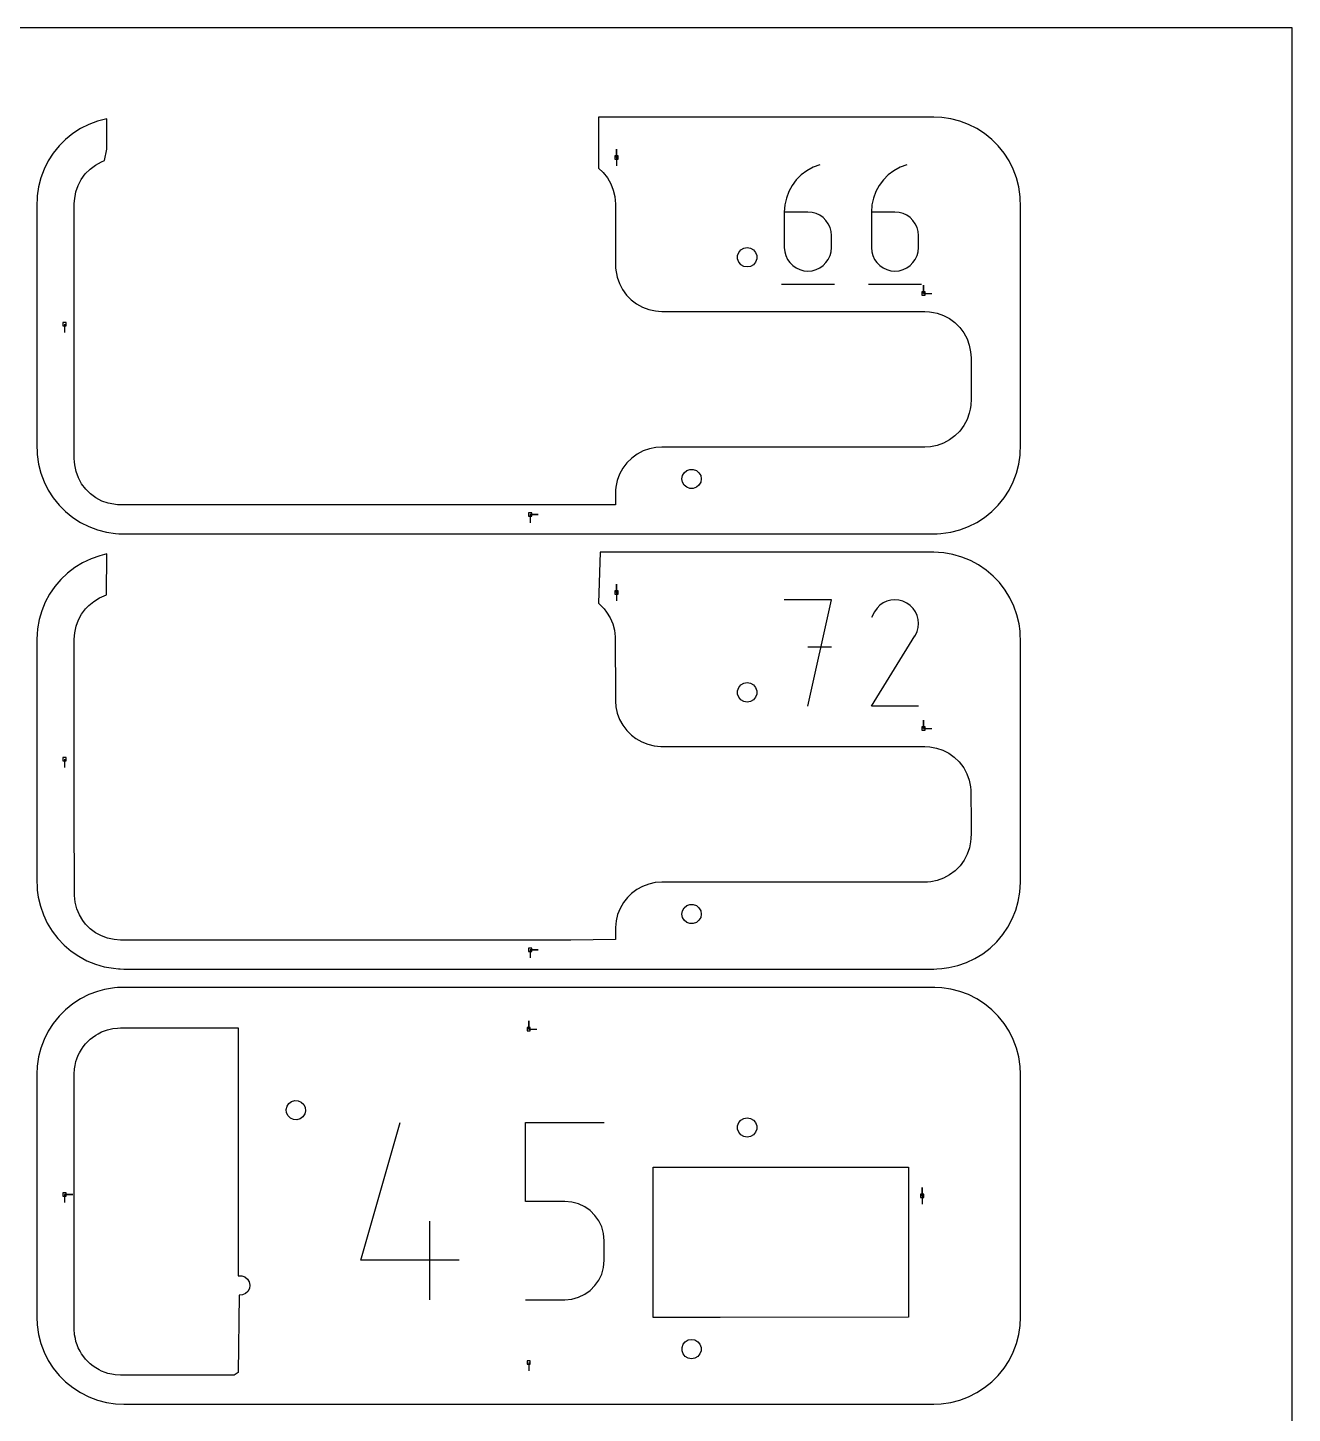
# Model space of a CAD drawing. Extents: x 0 to 570, y 0 to 470.
# Drawn here: x 351.4 to 570, y 230.6 to 470 of the extents above; entities that cross this region are included whole.
import ezdxf

# ---------------------------------------------------------------- set-up
doc = ezdxf.new("R2010")
doc.units = 0

msp = doc.modelspace()

# ---------------------------------------------------------------- linework, layer by layer
at = {"layer": 'annotation', "color": 1}
for p, q in [((453.186883, 447.580639), (453.186883, 449.009389)), ((453.186883, 447.580639), (453.186883, 449.009389)), ((453.186883, 449.009389), (453.186883, 447.580639)), ((453.186883, 447.580639), (453.186883, 446.151889)), ((486.089127, 445.290973), (485.124467, 444.563513)), ((487.161004, 445.881077), (486.089127, 445.290973)), ((488.329095, 446.31904), (487.161004, 445.881077)), ((488.329095, 446.31904), (488.329095, 446.31904)), ((501.129746, 445.290973), (500.165087, 444.563513)), ((502.201623, 445.881077), (501.129746, 445.290973)), ((503.369714, 446.31904), (502.201623, 445.881077)), ((503.369714, 446.31904), (503.369714, 446.31904)), ((484.278029, 443.713482), (483.560814, 442.755666)), ((485.124467, 444.563513), (484.278029, 443.713482)), ((499.318648, 443.713482), (498.601434, 442.755666)), ((500.165087, 444.563513), (499.318648, 443.713482)), ((482.55807, 440.575813), (482.294547, 439.383345)), ((482.983827, 441.704848), (482.55807, 440.575813)), ((483.560814, 442.755666), (482.983827, 441.704848)), ((497.598689, 440.575813), (497.335166, 439.383345)), ((498.024446, 441.704848), (497.598689, 440.575813)), ((498.601434, 442.755666), (498.024446, 441.704848)), ((482.294547, 439.383345), (482.204261, 438.142231)), ((482.204261, 438.142231), (482.204261, 432.039275)), ((486.281726, 438.142231), (482.204261, 438.142231)), ((487.015068, 438.076787), (486.281726, 438.142231)), ((497.335166, 439.383345), (497.24488, 438.142231)), ((497.24488, 438.142231), (497.24488, 432.039275)), ((501.322345, 438.142231), (497.24488, 438.142231)), ((502.055687, 438.076787), (501.322345, 438.142231)), ((487.705117, 437.888042), (487.015068, 438.076787)), ((488.340397, 437.587378), (487.705117, 437.888042)), ((488.909429, 437.186179), (488.340397, 437.587378)), ((489.400738, 436.695826), (488.909429, 437.186179)), ((489.802846, 436.127701), (489.400738, 436.695826)), ((490.104275, 435.493188), (489.802846, 436.127701)), ((502.745737, 437.888042), (502.055687, 438.076787)), ((503.381016, 437.587378), (502.745737, 437.888042)), ((503.950049, 437.186179), (503.381016, 437.587378)), ((504.441358, 436.695826), (503.950049, 437.186179)), ((504.843465, 436.127701), (504.441358, 436.695826)), ((505.144895, 435.493188), (504.843465, 436.127701)), ((490.29355, 434.803668), (490.104275, 435.493188)), ((490.359191, 434.070523), (490.29355, 434.803668)), ((490.359191, 432.039275), (490.359191, 434.070523)), ((490.359191, 434.070523), (490.359191, 434.070523)), ((505.334169, 434.803668), (505.144895, 435.493188)), ((505.399811, 434.070523), (505.334169, 434.803668)), ((505.399811, 432.039275), (505.399811, 434.070523)), ((505.399811, 434.070523), (505.399811, 434.070523)), ((482.204261, 432.039275), (482.204261, 432.039275)), ((482.204261, 432.039275), (482.270092, 431.305775)), ((482.270092, 431.305775), (482.45984, 430.615303)), ((490.104275, 430.615303), (490.29355, 431.305775)), ((490.29355, 431.305775), (490.359191, 432.039275)), ((497.24488, 432.039275), (497.24488, 432.039275)), ((497.24488, 432.039275), (497.310712, 431.305775)), ((497.310712, 431.305775), (497.50046, 430.615303)), ((505.144895, 430.615303), (505.334169, 431.305775)), ((505.334169, 431.305775), (505.399811, 432.039275)), ((482.45984, 430.615303), (482.761886, 429.97941)), ((482.761886, 429.97941), (483.164609, 429.409651)), ((483.164609, 429.409651), (483.656392, 428.917578)), ((483.656392, 428.917578), (484.225614, 428.514744)), ((488.340397, 428.514744), (488.909429, 428.917578)), ((488.909429, 428.917578), (489.400738, 429.409651)), ((489.400738, 429.409651), (489.802846, 429.97941)), ((489.802846, 429.97941), (490.104275, 430.615303)), ((497.50046, 430.615303), (497.802505, 429.97941)), ((497.802505, 429.97941), (498.205229, 429.409651)), ((498.205229, 429.409651), (498.697011, 428.917578)), ((498.697011, 428.917578), (499.266234, 428.514744)), ((503.381016, 428.514744), (503.950049, 428.917578)), ((503.950049, 428.917578), (504.441358, 429.409651)), ((504.441358, 429.409651), (504.843465, 429.97941)), ((504.843465, 429.97941), (505.144895, 430.615303)), ((484.225614, 428.514744), (484.860657, 428.212701)), ((484.860657, 428.212701), (485.549901, 428.023004)), ((485.549901, 428.023004), (486.281726, 427.957204)), ((486.281726, 427.957204), (487.015068, 428.023004)), ((486.281726, 427.957204), (486.281726, 427.957204)), ((487.015068, 428.023004), (487.705117, 428.212701)), ((487.705117, 428.212701), (488.340397, 428.514744)), ((499.266234, 428.514744), (499.901276, 428.212701)), ((499.901276, 428.212701), (500.59052, 428.023004)), ((500.59052, 428.023004), (501.322345, 427.957204)), ((501.322345, 427.957204), (502.055687, 428.023004)), ((501.322345, 427.957204), (501.322345, 427.957204)), ((502.055687, 428.023004), (502.745737, 428.212701)), ((502.745737, 428.212701), (503.381016, 428.514744)), ((481.69357, 425.661974), (490.874488, 425.661974)), ((496.734189, 425.661974), (505.915108, 425.661974)), ((506.255636, 424.08145), (506.255636, 425.5102)), ((506.255636, 424.08145), (506.255636, 425.5102)), ((506.255636, 425.5102), (506.255636, 424.08145)), ((506.255636, 424.08145), (507.684386, 424.08145)), ((357.805641, 418.780637), (357.805641, 417.351887)), ((438.255634, 385.875637), (439.684384, 385.875637)), ((438.255634, 385.875637), (439.684384, 385.875637)), ((439.684384, 385.875637), (438.255634, 385.875637)), ((438.255634, 385.875637), (438.255634, 384.446887)), ((453.186883, 372.405636), (453.186883, 373.834386)), ((453.186883, 372.405636), (453.186883, 373.834386)), ((453.186883, 373.834386), (453.186883, 372.405636)), ((453.186883, 372.405636), (453.186883, 370.976886)), ((490.362411, 371.144038), (482.197117, 371.144038)), ((486.28034, 352.782202), (490.362411, 371.144038)), ((500.61547, 371.079124), (499.944023, 370.898986)), ((501.309786, 371.14359), (500.61547, 371.079124)), ((502.011465, 371.088358), (501.309786, 371.14359)), ((502.705004, 370.909398), (502.011465, 371.088358)), ((497.797025, 369.102277), (497.261577, 368.075138)), ((498.221946, 369.704822), (497.797025, 369.102277)), ((498.731756, 370.207807), (498.221946, 369.704822)), ((499.31095, 370.607204), (498.731756, 370.207807)), ((499.944023, 370.898986), (499.31095, 370.607204)), ((503.374896, 370.602683), (502.705004, 370.909398)), ((503.974043, 370.177231), (503.374896, 370.602683)), ((503.374896, 370.602683), (503.374896, 370.602683)), ((504.474995, 369.666691), (503.974043, 370.177231)), ((504.873298, 369.086711), (504.474995, 369.666691)), ((505.164496, 368.452937), (504.873298, 369.086711)), ((505.344137, 367.781016), (505.164496, 368.452937)), ((505.169166, 365.692847), (505.350926, 366.385324)), ((505.407765, 367.086596), (505.344137, 367.781016)), ((505.350926, 366.385324), (505.407765, 367.086596)), ((497.250062, 352.782052), (504.785485, 364.913116)), ((504.785485, 364.913116), (504.794493, 364.924263)), ((504.785485, 364.913116), (504.785485, 364.913116)), ((504.794493, 364.924263), (504.803132, 364.935505)), ((504.803132, 364.935505), (504.811458, 364.946936)), ((504.811458, 364.946936), (504.819528, 364.958652)), ((504.819528, 364.958652), (504.827399, 364.970747)), ((504.827399, 364.970747), (504.835128, 364.983315)), ((504.835128, 364.983315), (504.842771, 364.996453)), ((504.842771, 364.996453), (504.850386, 365.010253)), ((504.850386, 365.010253), (504.85803, 365.024812)), ((504.85803, 365.024812), (505.169166, 365.692847)), ((504.85803, 365.024812), (504.85803, 365.024812)), ((490.362411, 362.967229), (486.28034, 362.967229)), ((505.404993, 352.782052), (497.250062, 352.782052)), ((506.255636, 348.906448), (506.255636, 350.335198)), ((506.255636, 348.906448), (506.255636, 350.335198)), ((506.255636, 350.335198), (506.255636, 348.906448)), ((506.255636, 348.906448), (507.684386, 348.906448)), ((357.805641, 343.605635), (357.80564, 342.176885)), ((438.255634, 310.700635), (439.684384, 310.700635)), ((438.255634, 310.700635), (439.684384, 310.700635)), ((439.684384, 310.700635), (438.255634, 310.700635)), ((438.255634, 310.700635), (438.255634, 309.271885)), ((438.01751, 296.992509), (438.01751, 298.421259)), ((438.01751, 296.992509), (438.01751, 298.421259)), ((438.01751, 298.421259), (438.01751, 296.992509)), ((438.01751, 296.992509), (439.44626, 296.992509)), ((409.014116, 257.037914), (415.800296, 280.837523)), ((437.482581, 267.209507), (437.482581, 280.837523)), ((437.482581, 280.837523), (451.074133, 280.837523)), ((357.805641, 268.430633), (359.234391, 268.430633)), ((357.805641, 268.430633), (359.234391, 268.430633)), ((359.234391, 268.430633), (357.805641, 268.430633)), ((357.805641, 268.430633), (357.805641, 267.001883)), ((506.017511, 268.192508), (506.017511, 269.621258)), ((506.017511, 268.192508), (506.017511, 269.621258)), ((506.017511, 269.621258), (506.017511, 268.192508)), ((506.017511, 268.192508), (506.017511, 266.763758)), ((444.278357, 267.209507), (437.482581, 267.209507)), ((445.498572, 267.100433), (444.278357, 267.209507)), ((446.64758, 266.785858), (445.498572, 267.100433)), ((447.706063, 266.284752), (446.64758, 266.785858)), ((448.654703, 265.616087), (447.706063, 266.284752)), ((420.91296, 250.234462), (420.91296, 263.826013)), ((449.474183, 264.798831), (448.654703, 265.616087)), ((450.145184, 263.851957), (449.474183, 264.798831)), ((450.648388, 262.794435), (450.145184, 263.851957)), ((450.964477, 261.645235), (450.648388, 262.794435)), ((451.074133, 260.423327), (450.964477, 261.645235)), ((451.074133, 257.037914), (451.074133, 260.423327)), ((451.074133, 260.423327), (451.074133, 260.423327)), ((426.006434, 257.037914), (409.014116, 257.037914)), ((450.964414, 255.815414), (451.074133, 257.037914)), ((450.144757, 253.604806), (450.648167, 254.664627)), ((450.648167, 254.664627), (450.964414, 255.815414)), ((447.70521, 251.163695), (448.653914, 251.835085)), ((448.653914, 251.835085), (449.473551, 252.655207)), ((449.473551, 252.655207), (450.144757, 253.604806)), ((437.482581, 250.234462), (444.278357, 250.234462)), ((444.278357, 250.234462), (445.498066, 250.344128)), ((444.278357, 250.234462), (444.278357, 250.234462)), ((445.498066, 250.344128), (446.646806, 250.660291)), ((446.646806, 250.660291), (447.70521, 251.163695)), ((438.01751, 239.392507), (438.017509, 237.963757))]:
    msp.add_line(p, q, dxfattribs=at)
at = {"layer": 'boundary', "color": 5}
for p, q in [((360.575228, 452.566044), (359.233068, 451.701196)), ((362.00171, 453.28333), (360.575228, 452.566044)), ((363.496343, 453.84493), (362.00171, 453.28333)), ((365.095089, 454.255076), (363.496343, 453.84493)), ((365.095089, 449.041178), (365.095089, 454.255076)), ((462.538792, 454.542513), (450.091258, 454.542513)), ((450.091258, 454.542513), (450.091258, 452.224691)), ((487.580837, 454.542513), (462.538792, 454.542513)), ((508.017512, 454.542513), (487.580837, 454.542513)), ((509.41323, 454.477437), (508.017512, 454.542513)), ((510.992809, 454.244473), (509.41323, 454.477437)), ((512.538681, 453.84493), (510.992809, 454.244473)), ((514.033315, 453.28333), (512.538681, 453.84493)), ((515.459791, 452.566044), (514.033315, 453.28333)), ((516.801957, 451.701196), (515.459791, 452.566044)), ((357.980552, 450.689684), (356.870337, 449.579475)), ((359.233068, 451.701196), (357.980552, 450.689684)), ((450.091258, 452.224691), (450.091258, 445.727744)), ((518.054472, 450.689684), (516.801957, 451.701196)), ((519.164688, 449.579475), (518.054472, 450.689684)), ((355.858825, 448.32695), (354.99398, 446.984799)), ((356.870337, 449.579475), (355.858825, 448.32695)), ((364.710585, 447.03596), (365.095089, 449.041178)), ((520.1762, 448.32695), (519.164688, 449.579475)), ((521.041039, 446.984799), (520.1762, 448.32695)), ((354.276691, 445.558317), (353.715097, 444.06368)), ((354.99398, 446.984799), (354.276691, 445.558317)), ((361.389297, 444.73298), (362.20986, 445.563388)), ((362.20986, 445.563388), (363.142589, 446.265476)), ((363.142589, 446.265476), (364.167603, 446.824274)), ((364.167603, 446.824274), (364.710585, 447.03596)), ((450.091258, 445.727744), (450.886683, 444.956867)), ((521.75834, 445.558317), (521.041039, 446.984799)), ((522.319928, 444.063681), (521.75834, 445.558317)), ((353.715097, 444.06368), (353.315551, 442.51781)), ((360.15185, 442.760338), (360.69838, 443.791944)), ((360.69838, 443.791944), (361.389297, 444.73298)), ((450.886683, 444.956867), (451.612476, 444.044611)), ((451.612476, 444.044611), (452.197706, 443.036399)), ((452.197706, 443.036399), (452.629902, 441.953722)), ((522.719474, 442.51781), (522.319928, 444.063681)), ((353.082583, 440.938234), (353.056808, 440.385419)), ((353.315551, 442.51781), (353.082583, 440.938234)), ((359.506496, 440.073424), (359.761344, 441.660152)), ((359.761344, 441.660152), (360.15185, 442.760338)), ((452.629902, 441.953722), (452.899856, 440.819654)), ((452.899856, 440.819654), (452.977529, 440.167114)), ((522.959207, 440.792991), (522.719474, 442.51781)), ((522.988359, 440.167752), (522.959207, 440.792991)), ((353.056808, 440.385419), (353.017508, 439.542513)), ((353.017508, 439.542513), (353.017508, 407.054277)), ((359.472516, 439.542513), (359.506496, 440.073424)), ((359.472516, 429.973805), (359.472516, 439.542513)), ((452.977529, 440.167114), (453.017511, 439.542513)), ((453.017511, 439.542513), (453.017511, 431.760059)), ((523.017511, 439.542513), (522.988359, 440.167752)), ((523.017511, 430.135176), (523.017511, 439.542513)), ((453.017511, 431.760059), (453.017512, 428.985826)), ((359.472516, 414.31592), (359.472516, 429.973805)), ((453.017512, 428.985826), (453.051833, 428.449695)), ((523.017511, 397.542513), (523.017511, 430.135176)), ((453.051833, 428.449695), (453.303961, 426.879901)), ((453.303961, 426.879901), (453.692785, 425.779241)), ((453.692785, 425.779241), (454.237723, 424.746924)), ((454.237723, 424.746924), (454.927167, 423.804953)), ((454.927167, 423.804953), (455.746408, 422.973402)), ((455.746408, 422.973402), (456.677997, 422.269995)), ((456.677997, 422.269995), (457.702075, 421.709725)), ((457.702075, 421.709725), (458.796817, 421.304531)), ((458.796817, 421.304531), (459.938885, 421.063052)), ((459.938885, 421.063052), (460.481379, 421.020145)), ((460.481379, 421.020145), (461.017509, 420.985825)), ((461.017509, 420.985825), (468.702001, 420.985825)), ((468.702001, 420.985825), (482.613233, 420.985825)), ((482.613233, 420.985825), (505.140035, 420.985825)), ((505.140035, 420.985825), (506.472506, 420.985825)), ((506.472506, 420.985825), (507.278981, 420.934198)), ((507.278981, 420.934198), (507.971826, 420.822919)), ((507.971826, 420.822919), (508.637, 420.687448)), ((508.637, 420.687448), (509.735304, 420.290222)), ((509.735304, 420.290222), (510.764068, 419.737315)), ((510.764068, 419.737315), (511.701348, 419.040513)), ((511.701348, 419.040513), (512.527206, 418.214665)), ((512.527206, 418.214665), (513.224002, 417.277373)), ((513.224002, 417.277373), (513.776917, 416.248615)), ((359.472516, 408.590749), (359.472516, 414.31592)), ((513.776917, 416.248615), (514.174144, 415.150317)), ((514.174144, 415.150317), (514.407208, 414.005885)), ((514.407208, 414.005885), (514.472514, 412.985825)), ((514.472514, 412.985825), (514.472514, 408.817892)), ((353.017508, 407.054277), (353.017508, 397.542513)), ((359.472516, 395.542511), (359.472516, 408.590749)), ((514.472514, 408.817892), (514.472514, 405.875501)), ((514.418933, 404.705583), (514.323524, 404.111533)), ((514.472514, 405.875501), (514.418933, 404.705583)), ((513.776918, 402.279723), (513.224002, 401.250964)), ((514.174144, 403.378022), (513.776918, 402.279723)), ((514.323524, 404.111533), (514.174144, 403.378022)), ((512.527206, 400.313673), (511.701348, 399.487825)), ((513.224002, 401.250964), (512.527206, 400.313673)), ((353.017508, 397.542513), (353.046983, 396.910333)), ((460.011539, 397.478477), (458.91159, 397.256061)), ((461.017509, 397.542513), (460.011539, 397.478477)), ((468.702001, 397.542513), (461.017509, 397.542513)), ((482.613233, 397.542513), (468.702001, 397.542513)), ((505.096177, 397.542513), (482.613233, 397.542513)), ((506.472506, 397.542513), (505.096177, 397.542513)), ((507.492569, 397.60781), (506.472506, 397.542513)), ((508.637, 397.84089), (507.492569, 397.60781)), ((509.735304, 398.238116), (508.637, 397.84089)), ((510.764068, 398.791023), (509.735304, 398.238116)), ((511.701348, 399.487825), (510.764068, 398.791023)), ((522.978642, 396.708861), (523.017511, 397.542513)), ((353.046983, 396.910333), (353.076459, 396.278153)), ((353.076459, 396.278153), (353.315552, 394.567215)), ((359.506496, 395.011601), (359.472516, 395.542511)), ((359.547346, 394.4756), (359.506496, 395.011601)), ((455.836637, 395.632859), (455.005089, 394.813614)), ((456.778611, 396.322296), (455.836637, 395.632859)), ((457.810928, 396.867235), (456.778611, 396.322296)), ((458.91159, 397.256061), (457.810928, 396.867235)), ((522.719473, 394.567215), (522.952435, 396.146791)), ((522.952435, 396.146791), (522.978642, 396.708861)), ((353.315552, 394.567215), (353.715097, 393.021347)), ((353.715097, 393.021347), (354.276691, 391.526704)), ((359.787149, 393.333057), (359.547346, 394.4756)), ((360.190749, 392.237602), (359.787149, 393.333057)), ((453.741408, 392.85795), (453.336216, 391.763208)), ((454.301677, 393.882027), (453.741408, 392.85795)), ((455.005089, 394.813614), (454.301677, 393.882027)), ((521.75834, 391.526704), (522.319928, 393.021347)), ((522.319928, 393.021347), (522.719473, 394.567215)), ((354.276691, 391.526704), (354.99398, 390.100229)), ((360.749544, 391.212591), (360.190749, 392.237602)), ((361.451635, 390.279862), (360.749544, 391.212591)), ((362.282043, 389.459296), (361.451635, 390.279862)), ((453.094741, 390.62114), (453.051833, 390.078643)), ((453.336216, 391.763208), (453.094741, 390.62114)), ((521.041039, 390.100229), (521.75834, 391.526704)), ((354.99398, 390.100229), (355.858825, 388.758072)), ((355.858825, 388.758072), (356.870337, 387.505553)), ((363.223079, 388.768385), (362.282043, 389.459296)), ((364.254685, 388.221855), (363.223079, 388.768385)), ((365.354872, 387.831347), (364.254685, 388.221855)), ((366.941597, 387.576499), (365.354872, 387.831347)), ((453.051833, 390.078643), (453.017511, 389.542511)), ((453.017511, 389.542511), (453.017511, 388.0681)), ((453.017511, 388.0681), (453.017511, 387.542512)), ((519.164688, 387.505553), (520.1762, 388.758072)), ((520.1762, 388.758072), (521.041039, 390.100229)), ((356.870337, 387.505553), (357.980553, 386.395338)), ((357.980553, 386.395338), (359.233068, 385.383829)), ((367.472506, 387.542512), (366.941597, 387.576499)), ((373.696615, 387.542512), (367.472506, 387.542512)), ((429.981666, 387.542512), (373.696615, 387.542512)), ((447.119862, 387.542512), (429.981666, 387.542512)), ((453.017511, 387.542512), (447.119862, 387.542512)), ((516.801957, 385.383829), (518.054472, 386.395338)), ((518.054472, 386.395338), (519.164688, 387.505553)), ((359.233068, 385.383829), (360.575228, 384.518981)), ((360.575228, 384.518981), (362.00171, 383.801694)), ((362.00171, 383.801694), (363.496344, 383.240098)), ((363.496344, 383.240098), (365.04221, 382.840552)), ((510.992809, 382.840552), (512.538681, 383.240098)), ((512.538681, 383.240098), (514.033315, 383.801694)), ((514.033315, 383.801694), (515.459791, 384.51898)), ((515.459791, 384.51898), (516.801957, 385.383829)), ((365.04221, 382.840552), (366.621783, 382.607587)), ((366.621783, 382.607587), (367.174601, 382.581812)), ((367.174601, 382.581812), (368.017513, 382.542511)), ((368.017513, 382.542511), (395.091041, 382.542511)), ((395.091041, 382.542511), (443.105487, 382.542511)), ((443.105487, 382.542511), (474.463276, 382.542511)), ((474.463276, 382.542511), (508.017512, 382.542511)), ((508.017512, 382.542511), (508.64275, 382.571663)), ((508.64275, 382.571663), (509.267988, 382.600815)), ((509.267988, 382.600815), (510.992809, 382.840552)), ((362.370972, 378.247076), (360.927653, 377.568254)), ((363.878263, 378.768638), (362.370972, 378.247076)), ((365.095089, 379.080074), (363.878263, 378.768638)), ((365.074393, 371.998276), (365.095089, 379.080074)), ((450.366048, 379.367511), (450.091258, 370.552742)), ((482.110797, 379.367511), (450.366048, 379.367511)), ((508.017512, 379.367511), (482.110797, 379.367511)), ((508.872636, 379.327641), (508.017512, 379.367511)), ((509.769193, 379.249936), (508.872636, 379.327641)), ((511.341175, 378.979432), (509.769193, 379.249936)), ((512.875501, 378.54337), (511.341175, 378.979432)), ((514.354775, 377.946686), (512.875501, 378.54337)), ((359.564661, 376.739862), (358.289998, 375.764585)), ((360.927653, 377.568254), (359.564661, 376.739862)), ((515.762251, 377.196146), (514.354775, 377.946686)), ((517.084215, 376.298247), (515.762251, 377.196146)), ((518.304662, 375.264493), (517.084215, 376.298247)), ((356.108728, 373.461395), (355.207648, 372.141387)), ((357.144625, 374.678759), (356.108728, 373.461395)), ((358.289998, 375.764585), (357.144625, 374.678759)), ((519.392635, 374.122213), (518.304662, 375.264493)), ((520.371093, 372.84949), (519.392635, 374.122213)), ((355.207648, 372.141387), (354.453903, 370.73574)), ((362.857349, 370.880795), (363.838444, 371.475894)), ((363.838444, 371.475894), (365.074393, 371.998276)), ((521.202685, 371.488335), (520.371093, 372.84949)), ((521.884896, 370.046495), (521.202685, 371.488335)), ((353.853844, 369.257942), (353.414263, 367.724729)), ((354.453903, 370.73574), (353.853844, 369.257942)), ((360.18668, 367.671405), (360.73559, 368.681861)), ((360.73559, 368.681861), (361.423726, 369.603171)), ((361.423726, 369.603171), (361.971801, 370.15125)), ((361.971801, 370.15125), (362.857349, 370.880795)), ((450.091258, 370.552742), (450.564423, 370.104969)), ((450.564423, 370.104969), (451.066789, 369.602602)), ((451.066789, 369.602602), (451.492547, 369.033859)), ((451.492547, 369.033859), (452.096127, 368.056412)), ((522.409967, 368.540312), (521.884896, 370.046495)), ((353.414263, 367.724729), (353.140141, 366.15348)), ((359.548763, 365.468012), (359.788323, 366.592689)), ((359.788323, 366.592689), (360.18668, 367.671405)), ((452.096127, 368.056412), (452.553167, 367.002319)), ((452.553167, 367.002319), (452.854169, 365.893413)), ((522.771972, 366.986846), (522.409967, 368.540312)), ((522.952435, 365.763232), (522.771972, 366.986846)), ((353.058084, 365.237784), (353.017508, 364.367511)), ((353.017508, 364.367511), (353.017508, 328.914569)), ((353.140141, 366.15348), (353.058084, 365.237784)), ((359.472516, 364.367511), (359.548763, 365.468012)), ((359.472516, 353.808804), (359.472516, 364.367511)), ((452.854169, 365.893413), (452.992857, 364.752662)), ((452.992857, 364.752662), (453.017511, 354.209802)), ((522.990931, 364.937594), (522.952435, 365.763232)), ((523.017511, 364.367511), (522.990931, 364.937594)), ((523.017511, 357.934409), (523.017511, 364.367511)), ((523.017511, 322.367511), (523.017511, 357.934409)), ((359.472516, 336.530918), (359.472516, 353.808804)), ((453.017511, 354.209802), (453.027383, 353.656615)), ((453.027383, 353.656615), (453.096499, 352.690212)), ((453.096499, 352.690212), (453.337686, 351.570473)), ((453.337686, 351.570473), (453.73632, 350.496654)), ((453.73632, 350.496654), (454.284237, 349.490773)), ((454.284237, 349.490773), (454.970203, 348.573456)), ((454.970203, 348.573456), (455.780143, 347.763513)), ((455.780143, 347.763513), (456.555764, 347.18289)), ((456.555764, 347.18289), (457.547821, 346.61322)), ((457.547821, 346.61322), (458.611124, 346.191048)), ((458.611124, 346.191048), (459.72389, 345.925049)), ((459.72389, 345.925049), (460.863301, 345.820694)), ((460.863301, 345.820694), (471.889788, 345.810823)), ((471.889788, 345.810823), (473.890445, 345.810823)), ((473.890445, 345.810823), (505.762124, 345.810823)), ((505.762124, 345.810823), (506.472506, 345.810823)), ((506.472506, 345.810823), (507.33242, 345.755776)), ((507.33242, 345.755776), (508.475926, 345.546506)), ((508.475926, 345.546506), (509.576903, 345.173552)), ((509.576903, 345.173552), (510.612057, 344.644826)), ((510.612057, 344.644826), (511.559467, 343.971538)), ((511.559467, 343.971538), (512.399125, 343.167955)), ((512.399125, 343.167955), (513.220632, 342.107643)), ((513.220632, 342.107643), (513.772624, 341.083116)), ((513.772624, 341.083116), (514.170111, 339.989345)), ((514.170111, 339.989345), (514.404677, 338.849481)), ((514.404677, 338.849481), (514.444988, 338.240779)), ((514.444988, 338.240779), (514.472514, 332.37081)), ((359.472516, 334.765747), (359.472516, 336.530918)), ((359.493469, 320.040131), (359.472516, 334.765747)), ((514.472514, 330.802129), (514.442443, 329.897802)), ((514.472514, 332.37081), (514.472514, 330.802129)), ((353.017508, 328.914569), (353.017508, 322.367511)), ((514.191295, 328.284133), (513.806291, 327.184486)), ((514.405934, 329.338084), (514.191295, 328.284133)), ((514.442443, 329.897802), (514.405934, 329.338084)), ((513.265553, 326.152509), (512.580597, 325.210117)), ((513.806291, 327.184486), (513.265553, 326.152509)), ((510.766723, 323.617717), (509.740089, 323.065276)), ((511.702142, 324.31351), (510.766723, 323.617717)), ((512.580597, 325.210117), (511.702142, 324.31351)), ((353.017508, 322.367511), (353.044559, 321.787328)), ((353.044559, 321.787328), (353.082583, 320.971789)), ((353.082583, 320.971789), (353.257995, 319.782461)), ((456.697461, 321.100782), (455.780143, 320.414819)), ((457.703345, 321.648699), (456.697461, 321.100782)), ((458.777161, 322.047335), (457.703345, 321.648699)), ((459.8969, 322.28852), (458.777161, 322.047335)), ((461.017509, 322.367511), (459.8969, 322.28852)), ((471.889788, 322.367511), (461.017509, 322.367511)), ((473.890445, 322.367511), (471.889788, 322.367511)), ((505.700073, 322.367511), (473.890445, 322.367511)), ((506.942215, 322.397578), (505.700073, 322.367511)), ((507.501935, 322.434083), (506.942215, 322.397578)), ((508.644065, 322.667918), (507.501935, 322.434083)), ((509.740089, 323.065276), (508.644065, 322.667918)), ((522.899937, 320.615827), (522.977641, 321.512385)), ((522.977641, 321.512385), (523.017511, 322.367511)), ((353.257995, 319.782461), (353.616386, 318.228265)), ((359.623569, 318.899715), (359.493469, 320.040131)), ((359.915808, 317.789842), (359.623569, 318.899715)), ((454.389577, 318.829256), (453.819906, 317.837204)), ((455.09505, 319.729725), (454.389577, 318.829256)), ((455.780143, 320.414819), (455.09505, 319.729725)), ((522.193373, 317.509523), (522.629435, 319.043848)), ((522.629435, 319.043848), (522.899937, 320.615827)), ((353.616386, 318.228265), (354.137944, 316.720967)), ((354.137944, 316.720967), (354.816767, 315.27765)), ((360.364129, 316.733446), (359.915808, 317.789842)), ((360.959224, 315.752345), (360.364129, 316.733446)), ((453.397737, 316.773897), (453.131734, 315.661131)), ((453.819906, 317.837204), (453.397737, 316.773897)), ((520.846146, 314.622768), (521.596695, 316.030242)), ((521.596695, 316.030242), (522.193373, 317.509523)), ((354.816767, 315.27765), (355.645158, 313.914661)), ((355.645158, 313.914661), (356.620434, 312.639997)), ((361.423726, 315.131848), (360.959224, 315.752345)), ((362.236848, 314.318723), (361.423726, 315.131848)), ((363.158163, 313.630595), (362.236848, 314.318723)), ((364.168614, 313.081679), (363.158163, 313.630595)), ((453.027383, 314.521718), (453.017512, 312.443097)), ((453.131734, 315.661131), (453.027383, 314.521718)), ((519.948253, 313.300811), (520.846146, 314.622768)), ((356.620434, 312.639997), (357.706264, 311.494624)), ((357.706264, 311.494624), (358.923623, 310.458729)), ((365.247333, 312.683325), (364.168614, 313.081679)), ((366.372009, 312.443763), (365.247333, 312.683325)), ((367.472506, 312.36751), (366.372009, 312.443763)), ((369.391509, 312.36751), (367.472506, 312.36751)), ((442.855116, 312.36751), (369.391509, 312.36751)), ((445.319862, 312.36751), (442.855116, 312.36751)), ((453.017512, 312.443097), (445.319862, 312.36751)), ((517.772215, 310.992389), (518.914498, 312.080361)), ((518.914498, 312.080361), (519.948253, 313.300811)), ((358.923623, 310.458729), (360.243636, 309.557647)), ((360.243636, 309.557647), (361.649285, 308.803904)), ((513.696496, 308.500135), (515.138331, 309.182336)), ((515.138331, 309.182336), (516.499496, 310.013931)), ((516.499496, 310.013931), (517.772215, 310.992389)), ((361.649285, 308.803904), (363.127081, 308.203843)), ((363.127081, 308.203843), (364.66029, 307.764261)), ((364.66029, 307.764261), (366.231535, 307.490141)), ((366.231535, 307.490141), (367.147234, 307.408086)), ((367.147234, 307.408086), (367.437327, 307.39456)), ((367.437327, 307.39456), (368.017513, 307.367509)), ((368.017513, 307.367509), (397.561629, 307.367509)), ((397.561629, 307.367509), (449.957621, 307.367509)), ((449.957621, 307.367509), (471.401293, 307.367509)), ((471.401293, 307.367509), (508.017512, 307.367509)), ((508.017512, 307.367509), (508.587595, 307.39409)), ((508.587595, 307.39409), (509.41323, 307.432585)), ((509.41323, 307.432585), (510.636847, 307.613051)), ((510.636847, 307.613051), (512.190315, 307.975057)), ((512.190315, 307.975057), (513.696496, 308.500135)), ((366.413773, 304.104047), (365.421439, 303.957691)), ((366.942955, 304.152948), (366.413773, 304.104047)), ((367.114521, 304.162991), (366.942955, 304.152948)), ((368.017512, 304.192509), (367.114521, 304.162991)), ((374.077088, 304.192509), (368.017512, 304.192509)), ((415.372915, 304.192509), (374.077088, 304.192509)), ((437.65227, 304.192509), (415.372915, 304.192509)), ((492.293123, 304.192509), (437.65227, 304.192509)), ((505.143397, 304.192509), (492.293123, 304.192509)), ((506.725977, 304.192509), (505.143397, 304.192509)), ((508.223019, 304.182927), (506.725977, 304.192509)), ((509.41323, 304.127433), (508.223019, 304.182927)), ((510.992809, 303.894468), (509.41323, 304.127433)), ((360.575228, 302.21604), (359.233068, 301.351191)), ((362.00171, 302.933326), (360.575228, 302.21604)), ((363.496344, 303.494925), (362.00171, 302.933326)), ((364.71485, 303.809859), (363.496344, 303.494925)), ((365.421439, 303.957691), (364.71485, 303.809859)), ((512.538681, 303.494925), (510.992809, 303.894468)), ((514.033315, 302.933326), (512.538681, 303.494925)), ((515.459791, 302.21604), (514.033315, 302.933326)), ((516.801957, 301.351191), (515.459791, 302.21604)), ((357.980553, 300.33968), (356.870337, 299.22947)), ((359.233068, 301.351191), (357.980553, 300.33968)), ((518.054472, 300.339679), (516.801957, 301.351191)), ((519.164688, 299.22947), (518.054472, 300.339679)), ((355.858825, 297.976945), (354.99398, 296.634794)), ((356.870337, 299.22947), (355.858825, 297.976945)), ((520.1762, 297.976945), (519.164688, 299.22947)), ((521.041039, 296.634794), (520.1762, 297.976945)), ((354.276691, 295.208313), (353.715097, 293.713676)), ((354.99398, 296.634794), (354.276691, 295.208313)), ((521.75834, 295.208313), (521.041039, 296.634794)), ((522.319928, 293.713676), (521.75834, 295.208313)), ((353.315552, 292.167805), (353.082584, 290.588229)), ((353.715097, 293.713676), (353.315552, 292.167805)), ((522.719474, 292.167805), (522.319928, 293.713676)), ((522.956101, 290.509614), (522.719474, 292.167805)), ((353.082584, 290.588229), (353.017508, 289.192508)), ((523.017511, 289.192508), (522.956101, 290.509614)), ((353.017508, 289.192508), (353.017508, 267.080744)), ((523.017511, 269.375348), (523.017511, 289.192508)), ((523.017511, 247.192509), (523.017511, 269.375348)), ((353.017508, 267.080744), (353.017508, 247.192509)), ((353.017508, 247.192509), (353.079138, 245.870678)), ((522.952435, 245.796786), (523.017511, 247.192509)), ((353.079138, 245.870678), (353.315551, 244.21721)), ((353.315551, 244.21721), (353.715097, 242.671343)), ((522.319928, 242.671343), (522.719473, 244.21721)), ((522.719473, 244.21721), (522.952435, 245.796786)), ((353.715097, 242.671343), (354.276691, 241.1767)), ((521.75834, 241.1767), (522.319928, 242.671343)), ((354.276691, 241.1767), (354.99398, 239.750225)), ((354.99398, 239.750225), (355.858825, 238.408068)), ((520.1762, 238.408067), (521.041039, 239.750224)), ((521.041039, 239.750224), (521.75834, 241.1767)), ((355.858825, 238.408068), (356.870337, 237.155549)), ((356.870337, 237.155549), (357.980553, 236.045333)), ((518.054473, 236.045333), (519.164688, 237.155549)), ((519.164688, 237.155549), (520.1762, 238.408067)), ((357.980553, 236.045333), (359.233068, 235.033824)), ((359.233068, 235.033824), (360.575228, 234.168976)), ((515.459791, 234.168976), (516.801957, 235.033824)), ((516.801957, 235.033824), (518.054473, 236.045333)), ((360.575228, 234.168976), (362.00171, 233.45169)), ((362.00171, 233.45169), (363.496344, 232.890093)), ((363.496344, 232.890093), (365.04221, 232.490548)), ((365.04221, 232.490548), (366.621783, 232.257583)), ((366.621783, 232.257583), (368.017513, 232.192507)), ((508.017513, 232.192507), (509.334615, 232.253917)), ((509.334615, 232.253917), (510.992809, 232.490548)), ((510.992809, 232.490548), (512.538682, 232.890093)), ((512.538682, 232.890093), (514.033315, 233.45169)), ((514.033315, 233.45169), (515.459791, 234.168976)), ((368.017513, 232.192507), (386.443983, 232.192507)), ((386.443983, 232.192507), (419.123016, 232.192507)), ((419.123016, 232.192507), (485.180219, 232.192507)), ((485.180219, 232.192507), (508.017513, 232.192507))]:
    msp.add_line(p, q, dxfattribs=at)
at = {"layer": 'frame', "color": 5}
for p, q in [((570, 470), (0, 470)), ((570, 0), (570, 470))]:
    msp.add_line(p, q, dxfattribs=at)
at = {"layer": 'hole', "color": 5}
for p, q in [((453.472633, 447.866389), (452.901133, 447.866389)), ((452.901133, 447.866389), (452.901133, 447.294889)), ((453.472633, 447.294889), (453.472633, 447.866389)), ((452.901133, 447.294889), (453.472633, 447.294889)), ((474.130409, 430.629811), (474.32967, 431.177265)), ((474.32967, 431.177265), (474.704151, 431.623554)), ((474.704151, 431.623554), (475.208689, 431.914851)), ((475.208689, 431.914851), (475.782428, 432.016016)), ((475.782428, 432.016016), (476.356167, 431.91485)), ((476.356167, 431.91485), (476.860696, 431.623554)), ((476.860696, 431.623554), (477.235189, 431.177265)), ((477.235189, 431.177265), (477.434441, 430.629811)), ((474.130409, 430.04722), (474.130409, 430.629811)), ((474.32967, 429.499766), (474.130409, 430.04722)), ((474.673898, 429.083727), (474.32967, 429.499766)), ((474.704151, 429.053475), (474.673898, 429.083727)), ((475.20869, 428.76218), (474.704151, 429.053475)), ((475.782428, 428.661015), (475.20869, 428.76218)), ((476.356167, 428.76218), (475.782428, 428.661015)), ((476.860696, 429.053475), (476.356167, 428.76218)), ((477.235189, 429.499766), (476.860696, 429.053475)), ((477.434441, 430.047221), (477.235189, 429.499766)), ((477.434441, 430.629811), (477.434441, 430.047221)), ((506.541386, 424.3672), (505.969886, 424.3672)), ((505.969886, 424.3672), (505.969886, 423.7957)), ((505.969886, 423.7957), (506.541386, 423.7957)), ((506.541386, 423.7957), (506.541386, 424.3672)), ((358.091391, 419.066387), (357.519891, 419.066387)), ((357.519891, 419.066387), (357.519891, 418.494887)), ((358.091391, 418.494887), (358.091391, 419.066387)), ((357.519891, 418.494887), (358.091391, 418.494887)), ((464.49251, 392.042513), (464.593676, 392.616252)), ((464.593676, 392.616252), (464.884974, 393.12079)), ((464.884974, 393.12079), (465.331261, 393.49527)), ((465.331261, 393.49527), (465.878718, 393.694529)), ((465.878718, 393.694529), (466.46131, 393.694528)), ((466.46131, 393.694528), (467.008763, 393.495271)), ((467.008763, 393.495271), (467.455051, 393.12079)), ((467.455051, 393.12079), (467.746348, 392.616251)), ((467.746348, 392.616251), (467.847514, 392.042513)), ((464.593676, 391.468771), (464.49251, 392.042513)), ((464.884974, 390.964236), (464.593676, 391.468771)), ((465.331261, 390.589755), (464.884974, 390.964236)), ((465.878718, 390.390497), (465.331261, 390.589755)), ((466.46131, 390.390497), (465.878718, 390.390497)), ((467.008763, 390.589755), (466.46131, 390.390497)), ((467.455051, 390.964236), (467.008763, 390.589755)), ((467.746348, 391.468771), (467.455051, 390.964236)), ((467.847514, 392.042513), (467.746348, 391.468771)), ((438.541384, 386.161387), (437.969884, 386.161387)), ((437.969884, 386.161387), (437.969884, 385.589887)), ((437.969884, 385.589887), (438.541384, 385.589887)), ((438.541384, 385.589887), (438.541384, 386.161387)), ((453.472633, 372.691386), (452.901133, 372.691386)), ((452.901133, 372.691386), (452.901133, 372.119886)), ((452.901133, 372.119886), (453.472633, 372.119886)), ((453.472633, 372.119886), (453.472633, 372.691386)), ((474.704151, 356.448552), (475.20869, 356.739848)), ((475.20869, 356.739848), (475.782428, 356.841014)), ((475.782428, 356.841014), (476.356167, 356.739848)), ((476.356167, 356.739848), (476.860696, 356.448552)), ((474.130409, 355.454808), (474.329671, 356.002263)), ((474.13041, 354.872218), (474.130409, 355.454808)), ((474.32967, 354.324764), (474.13041, 354.872218)), ((474.697934, 353.88469), (474.32967, 354.324764)), ((474.329671, 356.002263), (474.704151, 356.448552)), ((476.860696, 356.448552), (477.235189, 356.002263)), ((477.235189, 354.324763), (476.860696, 353.878473)), ((477.235189, 356.002263), (477.434441, 355.454808)), ((477.434441, 354.872218), (477.235189, 354.324763)), ((477.434441, 355.454808), (477.434441, 354.872218)), ((474.704151, 353.878473), (474.697934, 353.88469)), ((475.20869, 353.587178), (474.704151, 353.878473)), ((475.782428, 353.486013), (475.20869, 353.587178)), ((476.356167, 353.587178), (475.782428, 353.486013)), ((476.860696, 353.878473), (476.356167, 353.587178)), ((506.541386, 349.192198), (505.969886, 349.192198)), ((505.969886, 349.192198), (505.969886, 348.620698)), ((505.969886, 348.620698), (506.541386, 348.620698)), ((506.541386, 348.620698), (506.541386, 349.192198)), ((358.091391, 343.891385), (357.519891, 343.891385)), ((357.519891, 343.891385), (357.519891, 343.319885)), ((357.519891, 343.319885), (358.091391, 343.319885)), ((358.091391, 343.319885), (358.091391, 343.891385)), ((465.331261, 318.320268), (465.878718, 318.519526)), ((465.878718, 318.519526), (466.46131, 318.519526)), ((466.46131, 318.519526), (467.008763, 318.320268)), ((464.49251, 316.867511), (464.593676, 317.441249)), ((464.593676, 316.293769), (464.49251, 316.867511)), ((464.593676, 317.441249), (464.884974, 317.945788)), ((464.884974, 315.789234), (464.593676, 316.293769)), ((464.884974, 317.945788), (465.331261, 318.320268)), ((467.008763, 318.320268), (467.455051, 317.945788)), ((467.455051, 317.945788), (467.746348, 317.441249)), ((467.746348, 316.293769), (467.455051, 315.789233)), ((467.746348, 317.441249), (467.847514, 316.86751)), ((467.847514, 316.86751), (467.746348, 316.293769)), ((465.331261, 315.414753), (464.884974, 315.789234)), ((465.878718, 315.215495), (465.331261, 315.414753)), ((466.46131, 315.215495), (465.878718, 315.215495)), ((467.008763, 315.414753), (466.46131, 315.215495)), ((467.455051, 315.789233), (467.008763, 315.414753)), ((438.541384, 310.986385), (437.969884, 310.986385)), ((437.969884, 310.986385), (437.969884, 310.414885)), ((437.969884, 310.414885), (438.541384, 310.414885)), ((438.541384, 310.414885), (438.541384, 310.986385)), ((364.209721, 296.496906), (365.203598, 296.863212)), ((365.203598, 296.863212), (366.168822, 297.080123)), ((366.168822, 297.080123), (366.952683, 297.159231)), ((366.952683, 297.159231), (367.472506, 297.192509)), ((367.472506, 297.192509), (387.090898, 297.192509)), ((387.090898, 297.192509), (387.802173, 297.192509)), ((387.802173, 297.192509), (387.802173, 255.828845)), ((438.30326, 297.278259), (437.73176, 297.278259)), ((437.73176, 297.278259), (437.73176, 296.706759)), ((438.30326, 296.706759), (438.30326, 297.278259)), ((361.417825, 294.421348), (361.78042, 294.783944)), ((361.78042, 294.783944), (362.243671, 295.247194)), ((362.243671, 295.247194), (362.655197, 295.553133)), ((362.655197, 295.553133), (363.180962, 295.944)), ((363.180962, 295.944), (363.632648, 296.186758)), ((363.632648, 296.186758), (364.209721, 296.496906)), ((437.73176, 296.706759), (438.30326, 296.706759)), ((359.945293, 291.839219), (360.168113, 292.455298)), ((360.168113, 292.455298), (360.410871, 292.906985)), ((360.410871, 292.906985), (360.721016, 293.484057)), ((360.721016, 293.484057), (361.026957, 293.895584)), ((361.026957, 293.895584), (361.417825, 294.421348)), ((359.472516, 289.192508), (359.530637, 290.100602)), ((359.530637, 290.100602), (359.640141, 290.715043)), ((359.640141, 290.715043), (359.770887, 291.357001)), ((359.770887, 291.357001), (359.945293, 291.839219)), ((359.472516, 283.088801), (359.472516, 289.192508)), ((359.472516, 273.100915), (359.472516, 283.088801)), ((396.114092, 283.093331), (396.250557, 283.657612)), ((396.178854, 282.516406), (396.114092, 283.093331)), ((396.437033, 281.996425), (396.178854, 282.516406)), ((396.250557, 283.657612), (396.571787, 284.141189)), ((396.571787, 284.141189), (397.039034, 284.485736)), ((397.039034, 284.485736), (397.595948, 284.649697)), ((397.595948, 284.649697), (398.175353, 284.613293)), ((398.175353, 284.613293), (398.707365, 284.380916)), ((398.707365, 284.380916), (399.127814, 283.980596)), ((399.127814, 283.980596), (399.385992, 283.460615)), ((399.450752, 282.883691), (399.314291, 282.31941)), ((399.385992, 283.460615), (399.450752, 282.883691)), ((396.857482, 281.596104), (396.437033, 281.996425)), ((397.389493, 281.363728), (396.857482, 281.596104)), ((397.968898, 281.327325), (397.389493, 281.363728)), ((398.525812, 281.491284), (397.968898, 281.327325)), ((398.99306, 281.835831), (398.525812, 281.491284)), ((399.314291, 282.31941), (398.99306, 281.835831)), ((474.130409, 280.279806), (474.32967, 280.827261)), ((474.130409, 279.697216), (474.130409, 280.279806)), ((474.32967, 280.827261), (474.704151, 281.27355)), ((474.704151, 281.27355), (475.20869, 281.564846)), ((475.20869, 281.564846), (475.782428, 281.666012)), ((475.782428, 281.666012), (476.356167, 281.564846)), ((476.356167, 281.564846), (476.860696, 281.27355)), ((476.860696, 281.27355), (477.235189, 280.827261)), ((477.235189, 280.827261), (477.434441, 280.279806)), ((477.434441, 280.279806), (477.434441, 279.697216)), ((474.32967, 279.149761), (474.130409, 279.697216)), ((474.693154, 278.714467), (474.32967, 279.149761)), ((474.704151, 278.703471), (474.693154, 278.714467)), ((475.20869, 278.412175), (474.704151, 278.703471)), ((475.782428, 278.31101), (475.20869, 278.412175)), ((476.356167, 278.412176), (475.782428, 278.31101)), ((476.860696, 278.703471), (476.356167, 278.412176)), ((477.235189, 279.149761), (476.860696, 278.703471)), ((477.434441, 279.697216), (477.235189, 279.149761)), ((359.472516, 253.515745), (359.472516, 273.100915)), ((459.54193, 271.92962), (459.54193, 273.151258)), ((459.54193, 273.151258), (467.397138, 273.151258)), ((467.397138, 273.151258), (503.640424, 273.151258)), ((503.640424, 273.151258), (503.640424, 271.85911)), ((459.54193, 266.683168), (459.54193, 271.92962)), ((503.640424, 271.85911), (503.640424, 260.20766)), ((358.091391, 268.716383), (357.519891, 268.716383)), ((357.519891, 268.716383), (357.519891, 268.144883)), ((357.519891, 268.144883), (358.091391, 268.144883)), ((358.091391, 268.144883), (358.091391, 268.716383)), ((506.303261, 268.478258), (505.731761, 268.478258)), ((505.731761, 268.478258), (505.731761, 267.906758)), ((506.303261, 267.906758), (506.303261, 268.478258)), ((459.54193, 258.287652), (459.54193, 266.683168)), ((505.731761, 267.906758), (506.303261, 267.906758)), ((503.640424, 260.20766), (503.640424, 248.165134)), ((459.54193, 251.569162), (459.54193, 258.287652)), ((387.802173, 255.828845), (387.802173, 254.329183)), ((387.802173, 254.329183), (388.429825, 254.349197)), ((388.429825, 254.349197), (388.976712, 254.162466)), ((388.976712, 254.162466), (389.427672, 253.801192)), ((389.427672, 253.801192), (389.729151, 253.308332)), ((359.472516, 245.192507), (359.472516, 253.515745)), ((389.490704, 251.661354), (389.062059, 251.27451)), ((389.762597, 252.170841), (389.490704, 251.661354)), ((389.729151, 253.308332), (389.845379, 252.742468)), ((389.845379, 252.742468), (389.762597, 252.170841)), ((459.54193, 248.153063), (459.54193, 251.569162)), ((387.950967, 251.032332), (387.802173, 237.677545)), ((388.527642, 251.056215), (387.950967, 251.032332)), ((389.062059, 251.27451), (388.527642, 251.056215)), ((459.54193, 247.169009), (459.54193, 248.153063)), ((460.190862, 247.169009), (459.54193, 247.169009)), ((471.123538, 247.169009), (460.190862, 247.169009)), ((503.640424, 247.186683), (471.123538, 247.169009)), ((503.640424, 248.165134), (503.640424, 247.186683)), ((359.537804, 244.172449), (359.472516, 245.192507)), ((359.668549, 243.530491), (359.537804, 244.172449)), ((359.770887, 243.028018), (359.668549, 243.530491)), ((359.993707, 242.411935), (359.770887, 243.028018)), ((360.168113, 241.929715), (359.993707, 242.411935)), ((360.478259, 241.352645), (360.168113, 241.929715)), ((464.517993, 241.401214), (464.517994, 241.983803)), ((464.517994, 241.983803), (464.717255, 242.531256)), ((464.717255, 242.531256), (465.091735, 242.977547)), ((465.091735, 242.977547), (465.596274, 243.268841)), ((465.596274, 243.268841), (466.170012, 243.370009)), ((466.170012, 243.370009), (466.743754, 243.268841)), ((466.743754, 243.268841), (467.248287, 242.977547)), ((467.248287, 242.977547), (467.622767, 242.531256)), ((467.622767, 242.531256), (467.822025, 241.983803)), ((467.822025, 241.983803), (467.822025, 241.401214)), ((360.721016, 240.90096), (360.478259, 241.352645)), ((361.111884, 240.375195), (360.721016, 240.90096)), ((361.417825, 239.963668), (361.111884, 240.375195)), ((361.881075, 239.500416), (361.417825, 239.963668)), ((362.243671, 239.137819), (361.881075, 239.500416)), ((438.30326, 239.678257), (437.73176, 239.678257)), ((437.73176, 239.678257), (437.73176, 239.106757)), ((438.30326, 239.106757), (438.30326, 239.678257)), ((464.717255, 240.853757), (464.517993, 241.401214)), ((465.088655, 240.410548), (464.717255, 240.853757)), ((465.091735, 240.407467), (465.088655, 240.410548)), ((465.596274, 240.116172), (465.091735, 240.407467)), ((466.170012, 240.015007), (465.596274, 240.116172)), ((466.743754, 240.116172), (466.170012, 240.015007)), ((467.248287, 240.407467), (466.743754, 240.116172)), ((467.622767, 240.853757), (467.248287, 240.407467)), ((467.822025, 241.401214), (467.622767, 240.853757)), ((362.769435, 238.746955), (362.243671, 239.137819)), ((363.180962, 238.441017), (362.769435, 238.746955)), ((363.758034, 238.130871), (363.180962, 238.441017)), ((364.20972, 237.888114), (363.758034, 238.130871)), ((364.8258, 237.665292), (364.20972, 237.888114)), ((365.308019, 237.490884), (364.8258, 237.665292)), ((365.949976, 237.360142), (365.308019, 237.490884)), ((366.564416, 237.25064), (365.949976, 237.360142)), ((367.472506, 237.192507), (366.564416, 237.25064)), ((387.090898, 237.192507), (367.472506, 237.192507)), ((387.802173, 237.677545), (387.090898, 237.192507)), ((437.73176, 239.106757), (438.30326, 239.106757))]:
    msp.add_line(p, q, dxfattribs=at)

doc.saveas('drawing.dxf')
